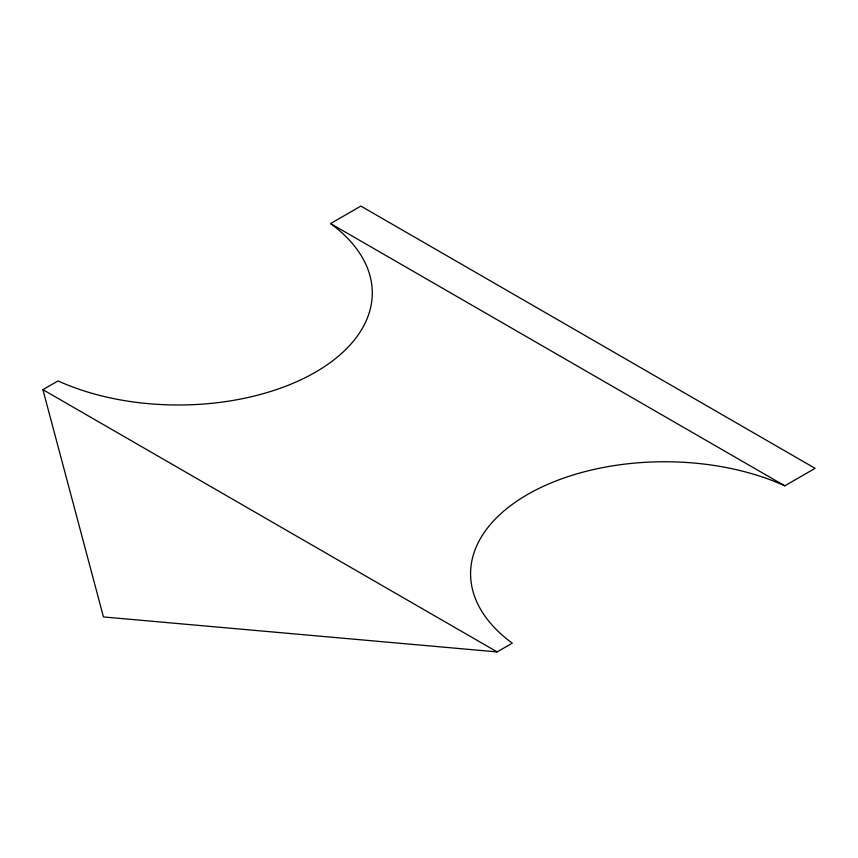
<?xml version="1.0" encoding="UTF-8"?>
<svg xmlns="http://www.w3.org/2000/svg" width="858" height="858" viewBox="0 0 858 858"><rect width="100%" height="100%" fill="white"/><g stroke="black" fill="none" stroke-linecap="round" stroke-linejoin="round"><path stroke-width="1.29" d="M42.9 389.661L58.044 380.92A194.058 112.033 0 0 0 315.444 372.179A194.058 112.033 0 0 0 330.587 223.573L360.864 206.092L815.1 468.339L784.813 485.821A194.058 112.033 0 0 0 527.413 494.562A194.058 112.033 0 0 0 512.28 643.168L497.136 651.908L103.464 616.945L42.9 389.661L497.136 651.908M330.587 223.573L784.813 485.821"/></g></svg>
